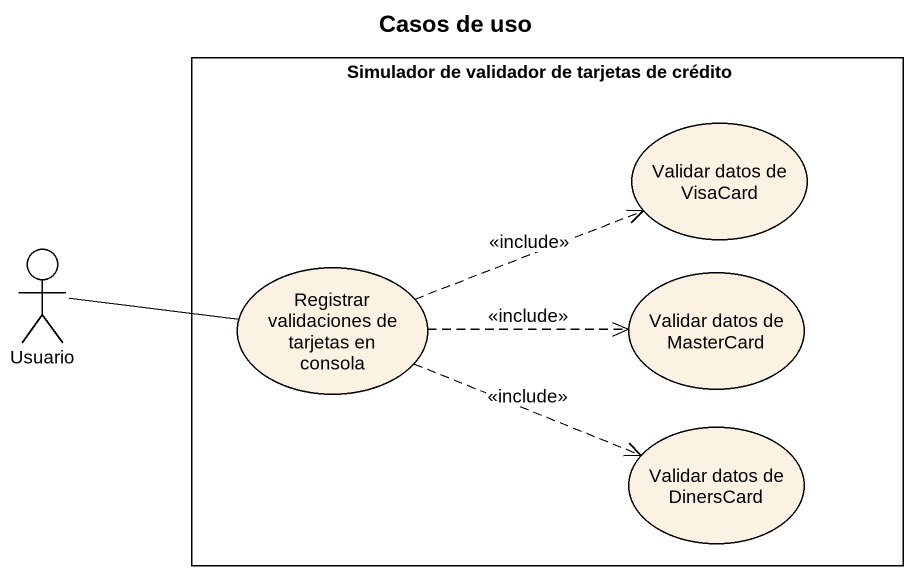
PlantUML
@startuml
title Casos de uso
rectangle "Simulador de validador de tarjetas de crédito" as Simulador_de_validador_de {
  usecase "Validar datos de VisaCard" as Validar_datos_de_VisaCard
  usecase "Registrar validaciones de tarjetas en consola" as Registrar_validaciones_de
  usecase "Validar datos de MasterCard" as Validar_datos_de_MasterCard
  usecase "Validar datos de DinersCard" as Validar_datos_de_DinersCard
}
actor Usuario
Usuario -right- Registrar_validaciones_de
Registrar_validaciones_de .right.> Validar_datos_de_VisaCard : <<include>>
Registrar_validaciones_de .right.> Validar_datos_de_MasterCard : <<include>>
Registrar_validaciones_de .right.> Validar_datos_de_DinersCard : <<include>>
@enduml
